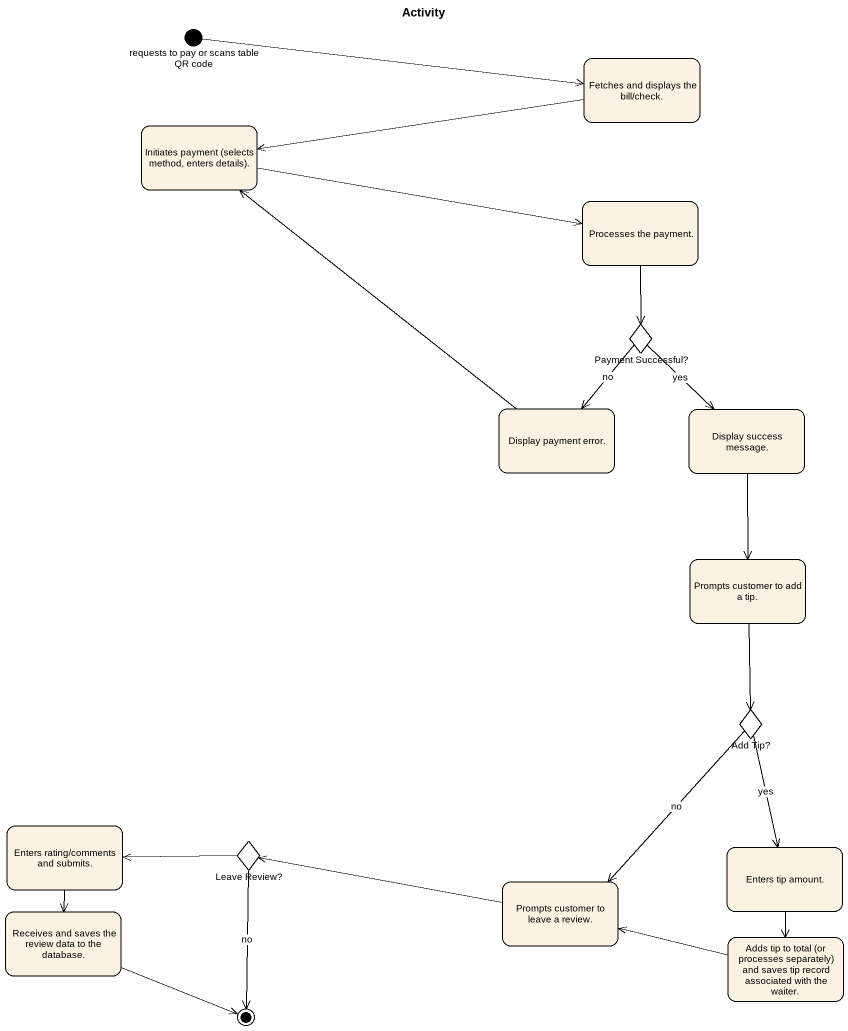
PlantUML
@startuml
title Activity
hide empty description
state "requests to pay or scans table QR code" as requests_to_pay_or_scans <<start>>
state "Fetches and displays the bill/check." as Fetches_and_displays_the
state "Initiates payment (selects method, enters details)." as Initiates_payment_selects
state "Processes the payment." as Processes_the_payment
state "Payment Successful?" as Payment_Successful <<choice>>
state "Display payment error." as Display_payment_error
state "Display success message." as Display_success_message
state "Prompts customer to add a tip." as Prompts_customer_to_add_a
state "Add Tip?" as Add_Tip <<choice>>
state "Enters rating/comments and submits." as Enters_rating_comments_and
state "Leave Review?" as Leave_Review <<choice>>
state "Enters tip amount." as Enters_tip_amount
state "Prompts customer to leave a review." as Prompts_customer_to_leave_a
state "Receives and saves the review data to the database." as Receives_and_saves_the
state "Adds tip to total (or processes separately) and saves tip record associated with the waiter." as Adds_tip_to_total_or
requests_to_pay_or_scans -right-> Fetches_and_displays_the
Fetches_and_displays_the -left-> Initiates_payment_selects
Initiates_payment_selects -right-> Processes_the_payment
Processes_the_payment --> Payment_Successful
Payment_Successful --> Display_payment_error : no
Payment_Successful --> Display_success_message : yes
Display_payment_error -up-> Initiates_payment_selects
Display_success_message --> Prompts_customer_to_add_a
Prompts_customer_to_add_a --> Add_Tip
Add_Tip --> Enters_tip_amount : yes
Add_Tip --> Prompts_customer_to_leave_a : no
Enters_rating_comments_and --> Receives_and_saves_the
Leave_Review -left-> Enters_rating_comments_and
Enters_tip_amount --> Adds_tip_to_total_or
Prompts_customer_to_leave_a -left-> Leave_Review
Adds_tip_to_total_or -left-> Prompts_customer_to_leave_a
Leave_Review --> [*] : no
Receives_and_saves_the -right-> [*]
@enduml
